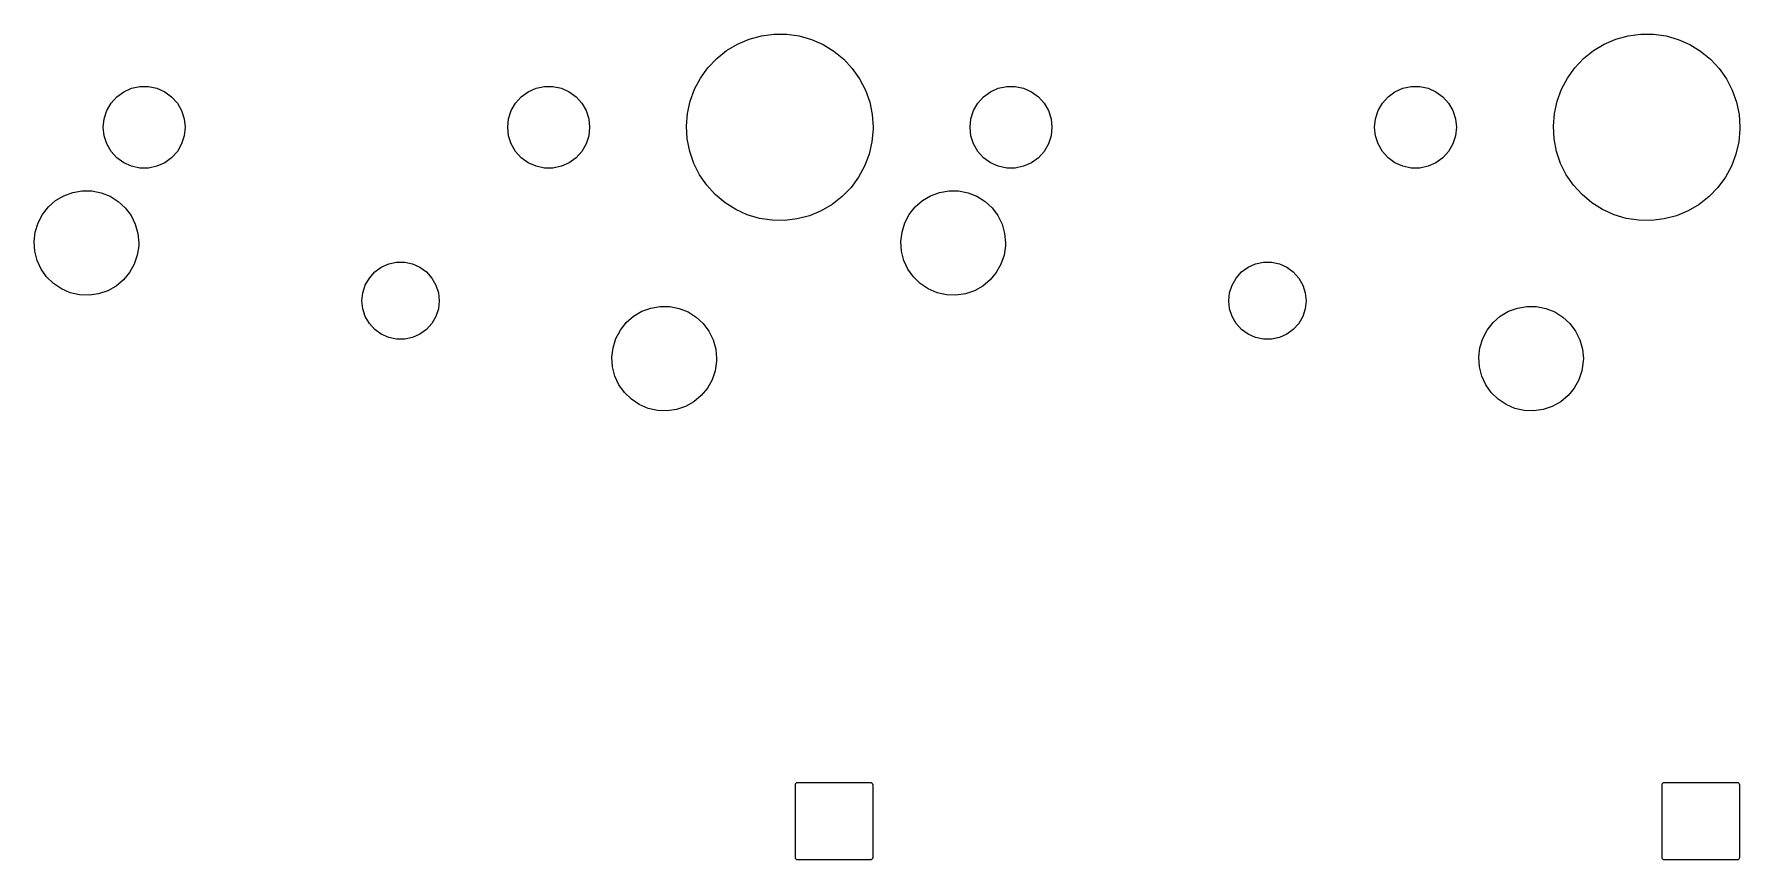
# Model space of a CAD drawing. Extents: x -119 to 120, y -47 to 51.
# Drawn here: x -83.06 to -45.58, y -16.09 to 2.05 of the extents above; entities that cross this region are included whole.
import ezdxf

# ---------------------------------------------------------------- set-up
doc = ezdxf.new("R2010")
doc.units = 0
doc.layers.add('BLACK', color=7, linetype='CONTINUOUS')

msp = doc.modelspace()

# ---------------------------------------------------------------- linework, layer by layer
at = {"layer": 'BLACK', "linetype": 'CONTINUOUS'}
for p, q in [((-67.6057, 1.82656), (-67.3492, 1.93597)), ((-67.3492, 1.93597), (-67.0802, 2.00956)), ((-67.0802, 2.00956), (-66.8037, 2.04595)), ((-66.8037, 2.04595), (-66.5249, 2.04449)), ((-66.5249, 2.04449), (-66.2488, 2.0052)), ((-66.2488, 2.0052), (-65.9806, 1.92881)), ((-65.9806, 1.92881), (-65.7252, 1.81672)), ((-48.5557, 1.82656), (-48.2992, 1.93597)), ((-48.2992, 1.93597), (-48.0302, 2.00956)), ((-48.0302, 2.00956), (-47.7537, 2.04595)), ((-47.7537, 2.04595), (-47.4749, 2.04449)), ((-47.4749, 2.04449), (-47.1988, 2.0052)), ((-47.1988, 2.0052), (-46.9306, 1.92881)), ((-46.9306, 1.92881), (-46.6752, 1.81672)), ((-68.2546, 1.30672), (-68.0626, 1.509)), ((-68.0626, 1.509), (-67.845, 1.68336)), ((-67.845, 1.68336), (-67.6057, 1.82656)), ((-65.7252, 1.81672), (-65.4875, 1.67101)), ((-65.4875, 1.67101), (-65.2717, 1.49439)), ((-49.2046, 1.30672), (-49.0126, 1.509)), ((-49.0126, 1.509), (-48.795, 1.68336)), ((-48.795, 1.68336), (-48.5557, 1.82656)), ((-46.6752, 1.81672), (-46.4375, 1.67101)), ((-46.4375, 1.67101), (-46.2217, 1.49439)), ((-68.4173, 1.08026), (-68.2546, 1.30672)), ((-65.2717, 1.49439), (-65.0819, 1.29011)), ((-65.0819, 1.29011), (-64.9215, 1.06195)), ((-49.3673, 1.08026), (-49.2046, 1.30672)), ((-46.2217, 1.49439), (-46.0319, 1.29011)), ((-46.0319, 1.29011), (-45.8715, 1.06195)), ((-81.2472, 0.66883), (-81.095, 0.779423)), ((-81.095, 0.779423), (-80.9231, 0.855951)), ((-80.9231, 0.855951), (-80.7391, 0.89507)), ((-80.7391, 0.89507), (-80.5509, 0.89507)), ((-80.5509, 0.89507), (-80.3669, 0.855951)), ((-80.3669, 0.855951), (-80.195, 0.779423)), ((-80.195, 0.779423), (-80.0428, 0.66883)), ((-72.3572, 0.66883), (-72.205, 0.779423)), ((-72.205, 0.779423), (-72.0331, 0.855951)), ((-72.0331, 0.855951), (-71.8491, 0.89507)), ((-71.8491, 0.89507), (-71.6609, 0.89507)), ((-71.6609, 0.89507), (-71.4769, 0.855951)), ((-71.4769, 0.855951), (-71.305, 0.779423)), ((-71.305, 0.779423), (-71.1528, 0.66883)), ((-68.6436, 0.571932), (-68.5478, 0.83381)), ((-68.5478, 0.83381), (-68.4173, 1.08026)), ((-64.9215, 1.06195), (-64.7936, 0.814153)), ((-64.7936, 0.814153), (-64.7005, 0.551286)), ((-62.1972, 0.66883), (-62.045, 0.779423)), ((-62.045, 0.779423), (-61.8731, 0.855951)), ((-61.8731, 0.855951), (-61.6891, 0.89507)), ((-61.6891, 0.89507), (-61.5009, 0.89507)), ((-61.5009, 0.89507), (-61.3169, 0.855951)), ((-61.3169, 0.855951), (-61.145, 0.779423)), ((-61.145, 0.779423), (-60.9928, 0.66883)), ((-53.3072, 0.66883), (-53.155, 0.779423)), ((-53.155, 0.779423), (-52.9831, 0.855951)), ((-52.9831, 0.855951), (-52.7991, 0.89507)), ((-52.7991, 0.89507), (-52.6109, 0.89507)), ((-52.6109, 0.89507), (-52.4269, 0.855951)), ((-52.4269, 0.855951), (-52.255, 0.779423)), ((-52.255, 0.779423), (-52.1028, 0.66883)), ((-49.5936, 0.571932), (-49.4978, 0.83381)), ((-49.4978, 0.83381), (-49.3673, 1.08026)), ((-45.8715, 1.06195), (-45.7436, 0.814153)), ((-45.7436, 0.814153), (-45.6505, 0.551286)), ((-81.4672, 0.366063), (-81.3731, 0.529007)), ((-81.3731, 0.529007), (-81.2472, 0.66883)), ((-80.0428, 0.66883), (-79.9169, 0.529007)), ((-79.9169, 0.529007), (-79.8228, 0.366063)), ((-72.5772, 0.366063), (-72.4831, 0.529007)), ((-72.4831, 0.529007), (-72.3572, 0.66883)), ((-71.1528, 0.66883), (-71.0269, 0.529007)), ((-71.0269, 0.529007), (-70.9328, 0.366063)), ((-68.703, 0.29947), (-68.6436, 0.571932)), ((-64.7005, 0.551286), (-64.644, 0.278217)), ((-62.4172, 0.366063), (-62.3231, 0.529007)), ((-62.3231, 0.529007), (-62.1972, 0.66883)), ((-60.9928, 0.66883), (-60.8669, 0.529007)), ((-60.8669, 0.529007), (-60.7728, 0.366063)), ((-53.5272, 0.366063), (-53.4331, 0.529007)), ((-53.4331, 0.529007), (-53.3072, 0.66883)), ((-52.1028, 0.66883), (-51.9769, 0.529007)), ((-51.9769, 0.529007), (-51.8828, 0.366063)), ((-49.653, 0.29947), (-49.5936, 0.571932)), ((-45.6505, 0.551286), (-45.594, 0.278217)), ((-81.545, 0), (-81.5253, 0.187121)), ((-81.5253, -0.187121), (-81.545, 0)), ((-81.5253, 0.187121), (-81.4672, 0.366063)), ((-79.8228, 0.366063), (-79.7647, 0.187121)), ((-79.7647, 0.187121), (-79.745, 0)), ((-79.745, 0), (-79.7647, -0.187121)), ((-72.655, 0), (-72.6353, 0.187121)), ((-72.6353, -0.187121), (-72.655, 0)), ((-72.6353, 0.187121), (-72.5772, 0.366063)), ((-70.9328, 0.366063), (-70.8747, 0.187121)), ((-70.8747, 0.187121), (-70.855, 0)), ((-70.855, 0), (-70.8747, -0.187121)), ((-68.7249, 0.021467), (-68.703, 0.29947)), ((-68.7088, -0.256933), (-68.7249, 0.021467)), ((-64.644, 0.278217), (-64.625, 0)), ((-64.625, 0), (-64.6255, -0.042932)), ((-62.495, 0), (-62.4753, 0.187121)), ((-62.4753, -0.187121), (-62.495, 0)), ((-62.4753, 0.187121), (-62.4172, 0.366063)), ((-60.7728, 0.366063), (-60.7147, 0.187121)), ((-60.7147, 0.187121), (-60.695, 0)), ((-60.695, 0), (-60.7147, -0.187121)), ((-53.605, 0), (-53.5853, 0.187121)), ((-53.5853, -0.187121), (-53.605, 0)), ((-53.5853, 0.187121), (-53.5272, 0.366063)), ((-51.8828, 0.366063), (-51.8247, 0.187121)), ((-51.8247, 0.187121), (-51.805, 0)), ((-51.805, 0), (-51.8247, -0.187121)), ((-49.6749, 0.021467), (-49.653, 0.29947)), ((-49.6588, -0.256933), (-49.6749, 0.021467)), ((-45.594, 0.278217), (-45.575, 0)), ((-45.575, 0), (-45.5754, -0.042932)), ((-81.4672, -0.366063), (-81.5253, -0.187121)), ((-81.3731, -0.529007), (-81.4672, -0.366063)), ((-79.8228, -0.366063), (-79.9169, -0.529007)), ((-79.7647, -0.187121), (-79.8228, -0.366063)), ((-72.5772, -0.366063), (-72.6353, -0.187121)), ((-72.4831, -0.529007), (-72.5772, -0.366063)), ((-70.9328, -0.366063), (-71.0269, -0.529007)), ((-70.8747, -0.187121), (-70.9328, -0.366063)), ((-68.6551, -0.530579), (-68.7088, -0.256933)), ((-64.6502, -0.320691), (-64.7125, -0.592515)), ((-64.6255, -0.042932), (-64.6502, -0.320691)), ((-62.4172, -0.366063), (-62.4753, -0.187121)), ((-62.3231, -0.529007), (-62.4172, -0.366063)), ((-60.7728, -0.366063), (-60.8669, -0.529007)), ((-60.7147, -0.187121), (-60.7728, -0.366063)), ((-53.5272, -0.366063), (-53.5853, -0.187121)), ((-53.4331, -0.529007), (-53.5272, -0.366063)), ((-51.8828, -0.366063), (-51.9769, -0.529007)), ((-51.8247, -0.187121), (-51.8828, -0.366063)), ((-49.6051, -0.530579), (-49.6588, -0.256933)), ((-45.6002, -0.320691), (-45.6625, -0.592515)), ((-45.5754, -0.042932), (-45.6002, -0.320691)), ((-81.2472, -0.66883), (-81.3731, -0.529007)), ((-81.095, -0.779423), (-81.2472, -0.66883)), ((-80.0428, -0.66883), (-80.195, -0.779423)), ((-79.9169, -0.529007), (-80.0428, -0.66883)), ((-72.3572, -0.66883), (-72.4831, -0.529007)), ((-72.205, -0.779423), (-72.3572, -0.66883)), ((-71.1528, -0.66883), (-71.305, -0.779423)), ((-71.0269, -0.529007), (-71.1528, -0.66883)), ((-68.5648, -0.794407), (-68.6551, -0.530579)), ((-64.7125, -0.592515), (-64.8111, -0.853376)), ((-62.1972, -0.66883), (-62.3231, -0.529007)), ((-62.045, -0.779423), (-62.1972, -0.66883)), ((-60.9928, -0.66883), (-61.145, -0.779423)), ((-60.8669, -0.529007), (-60.9928, -0.66883)), ((-53.3072, -0.66883), (-53.4331, -0.529007)), ((-53.155, -0.779423), (-53.3072, -0.66883)), ((-52.1028, -0.66883), (-52.255, -0.779423)), ((-51.9769, -0.529007), (-52.1028, -0.66883)), ((-49.5148, -0.794407), (-49.6051, -0.530579)), ((-45.6625, -0.592515), (-45.7611, -0.853376)), ((-80.9231, -0.855951), (-81.095, -0.779423)), ((-80.7391, -0.89507), (-80.9231, -0.855951)), ((-80.5509, -0.89507), (-80.7391, -0.89507)), ((-80.3669, -0.855951), (-80.5509, -0.89507)), ((-80.195, -0.779423), (-80.3669, -0.855951)), ((-72.0331, -0.855951), (-72.205, -0.779423)), ((-71.8491, -0.89507), (-72.0331, -0.855951)), ((-71.6609, -0.89507), (-71.8491, -0.89507)), ((-71.4769, -0.855951), (-71.6609, -0.89507)), ((-71.305, -0.779423), (-71.4769, -0.855951)), ((-68.4395, -1.04353), (-68.5648, -0.794407)), ((-68.2816, -1.27335), (-68.4395, -1.04353)), ((-64.9441, -1.09844), (-65.1092, -1.32319)), ((-64.8111, -0.853376), (-64.9441, -1.09844)), ((-61.8731, -0.855951), (-62.045, -0.779423)), ((-61.6891, -0.89507), (-61.8731, -0.855951)), ((-61.5009, -0.89507), (-61.6891, -0.89507)), ((-61.3169, -0.855951), (-61.5009, -0.89507)), ((-61.145, -0.779423), (-61.3169, -0.855951)), ((-52.9831, -0.855951), (-53.155, -0.779423)), ((-52.7991, -0.89507), (-52.9831, -0.855951)), ((-52.6109, -0.89507), (-52.7991, -0.89507)), ((-52.4269, -0.855951), (-52.6109, -0.89507)), ((-52.255, -0.779423), (-52.4269, -0.855951)), ((-49.3895, -1.04353), (-49.5148, -0.794407)), ((-49.2316, -1.27335), (-49.3895, -1.04353)), ((-45.8941, -1.09844), (-46.0592, -1.32319)), ((-45.7611, -0.853376), (-45.8941, -1.09844)), ((-82.4101, -1.50203), (-82.2126, -1.42918)), ((-82.2126, -1.42918), (-82.0052, -1.39355)), ((-82.0052, -1.39355), (-81.7948, -1.3963)), ((-81.7948, -1.3963), (-81.5884, -1.43736)), ((-81.5884, -1.43736), (-81.3929, -1.51534)), ((-68.0939, -1.47961), (-68.2816, -1.27335)), ((-67.88, -1.65848), (-68.0939, -1.47961)), ((-65.1092, -1.32319), (-65.3033, -1.52345)), ((-63.3601, -1.50203), (-63.1626, -1.42918)), ((-63.1626, -1.42918), (-62.9552, -1.39355)), ((-62.9552, -1.39355), (-62.7448, -1.3963)), ((-62.7448, -1.3963), (-62.5384, -1.43736)), ((-62.5384, -1.43736), (-62.3429, -1.51534)), ((-49.0439, -1.47961), (-49.2316, -1.27335)), ((-48.83, -1.65848), (-49.0439, -1.47961)), ((-46.0592, -1.32319), (-46.2533, -1.52345)), ((-82.8795, -1.91366), (-82.7492, -1.74839)), ((-82.7492, -1.74839), (-82.591, -1.60963)), ((-82.591, -1.60963), (-82.4101, -1.50203)), ((-81.3929, -1.51534), (-81.2149, -1.62764)), ((-81.2149, -1.62764), (-81.0604, -1.7705)), ((-81.0604, -1.7705), (-80.9345, -1.93913)), ((-67.6437, -1.80667), (-67.88, -1.65848)), ((-67.3896, -1.92143), (-67.6437, -1.80667)), ((-65.7635, -1.83621), (-66.0211, -1.94293)), ((-65.5227, -1.69551), (-65.7635, -1.83621)), ((-65.3033, -1.52345), (-65.5227, -1.69551)), ((-63.8295, -1.91366), (-63.6992, -1.74839)), ((-63.6992, -1.74839), (-63.541, -1.60963)), ((-63.541, -1.60963), (-63.3601, -1.50203)), ((-62.3429, -1.51534), (-62.1649, -1.62764)), ((-62.1649, -1.62764), (-62.0104, -1.7705)), ((-62.0104, -1.7705), (-61.8845, -1.93913)), ((-48.5937, -1.80667), (-48.83, -1.65848)), ((-48.3396, -1.92143), (-48.5937, -1.80667)), ((-46.7135, -1.83621), (-46.9711, -1.94293)), ((-46.4727, -1.69551), (-46.7135, -1.83621)), ((-46.2533, -1.52345), (-46.4727, -1.69551)), ((-83.0399, -2.3009), (-82.9775, -2.09991)), ((-82.9775, -2.09991), (-82.8795, -1.91366)), ((-80.9345, -1.93913), (-80.8414, -2.12788)), ((-80.8414, -2.12788), (-80.7843, -2.33043)), ((-67.1222, -2.00063), (-67.3896, -1.92143)), ((-66.8465, -2.04281), (-67.1222, -2.00063)), ((-66.5677, -2.04719), (-66.8465, -2.04281)), ((-66.2909, -2.01369), (-66.5677, -2.04719)), ((-66.0211, -1.94293), (-66.2909, -2.01369)), ((-63.9899, -2.3009), (-63.9275, -2.09991)), ((-63.9275, -2.09991), (-63.8295, -1.91366)), ((-61.8845, -1.93913), (-61.7914, -2.12788)), ((-61.7914, -2.12788), (-61.7343, -2.33043)), ((-48.0722, -2.00063), (-48.3396, -1.92143)), ((-47.7965, -2.04281), (-48.0722, -2.00063)), ((-47.5177, -2.04719), (-47.7965, -2.04281)), ((-47.2409, -2.01369), (-47.5177, -2.04719)), ((-46.9711, -1.94293), (-47.2409, -2.01369)), ((-83.0646, -2.5099), (-83.0399, -2.3009)), ((-83.0508, -2.7199), (-83.0646, -2.5099)), ((-80.7666, -2.60019), (-80.7968, -2.80846)), ((-80.7843, -2.33043), (-80.765, -2.54)), ((-80.765, -2.54), (-80.7666, -2.60019)), ((-64.0146, -2.5099), (-63.9899, -2.3009)), ((-64.0008, -2.7199), (-64.0146, -2.5099)), ((-61.7166, -2.60019), (-61.7468, -2.80846)), ((-61.7343, -2.33043), (-61.715, -2.54)), ((-61.715, -2.54), (-61.7166, -2.60019)), ((-82.999, -2.92388), (-83.0508, -2.7199)), ((-82.9109, -3.115), (-82.999, -2.92388)), ((-80.7968, -2.80846), (-80.8644, -3.00775)), ((-75.272, -3.0016), (-75.0982, -2.96466)), ((-75.0982, -2.96466), (-74.9205, -2.96466)), ((-74.9205, -2.96466), (-74.7467, -3.0016)), ((-63.949, -2.92388), (-64.0008, -2.7199)), ((-63.8609, -3.115), (-63.949, -2.92388)), ((-61.7468, -2.80846), (-61.8144, -3.00775)), ((-56.222, -3.0016), (-56.0482, -2.96466)), ((-56.0482, -2.96466), (-55.8705, -2.96466)), ((-55.8705, -2.96466), (-55.6967, -3.0016)), ((-82.7895, -3.28686), (-82.9109, -3.115)), ((-82.6387, -3.43372), (-82.7895, -3.28686)), ((-81.1018, -3.35317), (-81.2636, -3.48774)), ((-80.9673, -3.19137), (-81.1018, -3.35317)), ((-80.8644, -3.00775), (-80.9673, -3.19137)), ((-75.7859, -3.46427), (-75.697, -3.31038)), ((-75.697, -3.31038), (-75.5781, -3.17833)), ((-75.5781, -3.17833), (-75.4344, -3.07388)), ((-75.4344, -3.07388), (-75.272, -3.0016)), ((-74.7467, -3.0016), (-74.5844, -3.07388)), ((-74.5844, -3.07388), (-74.4406, -3.17833)), ((-74.4406, -3.17833), (-74.3217, -3.31038)), ((-74.3217, -3.31038), (-74.2329, -3.46427)), ((-63.7395, -3.28686), (-63.8609, -3.115)), ((-63.5887, -3.43372), (-63.7395, -3.28686)), ((-62.0518, -3.35317), (-62.2136, -3.48774)), ((-61.9173, -3.19137), (-62.0518, -3.35317)), ((-61.8144, -3.00775), (-61.9173, -3.19137)), ((-56.7359, -3.46427), (-56.647, -3.31038)), ((-56.647, -3.31038), (-56.5281, -3.17833)), ((-56.5281, -3.17833), (-56.3844, -3.07388)), ((-56.3844, -3.07388), (-56.222, -3.0016)), ((-55.6967, -3.0016), (-55.5344, -3.07388)), ((-55.5344, -3.07388), (-55.3906, -3.17833)), ((-55.3906, -3.17833), (-55.2717, -3.31038)), ((-55.2717, -3.31038), (-55.1829, -3.46427)), ((-82.4637, -3.55064), (-82.6387, -3.43372)), ((-82.2704, -3.63372), (-82.4637, -3.55064)), ((-82.0651, -3.68016), (-82.2704, -3.63372)), ((-81.8548, -3.68842), (-82.0651, -3.68016)), ((-81.6465, -3.65822), (-81.8548, -3.68842)), ((-81.4473, -3.59058), (-81.6465, -3.65822)), ((-81.2636, -3.48774), (-81.4473, -3.59058)), ((-75.8594, -3.81), (-75.8408, -3.63327)), ((-75.8408, -3.63327), (-75.7859, -3.46427)), ((-74.2329, -3.46427), (-74.1779, -3.63327)), ((-74.1779, -3.63327), (-74.1594, -3.81)), ((-63.4137, -3.55064), (-63.5887, -3.43372)), ((-63.2204, -3.63372), (-63.4137, -3.55064)), ((-63.0151, -3.68016), (-63.2204, -3.63372)), ((-62.8048, -3.68842), (-63.0151, -3.68016)), ((-62.5965, -3.65822), (-62.8048, -3.68842)), ((-62.3973, -3.59058), (-62.5965, -3.65822)), ((-62.2136, -3.48774), (-62.3973, -3.59058)), ((-56.8094, -3.81), (-56.7908, -3.63327)), ((-56.7908, -3.63327), (-56.7359, -3.46427)), ((-55.1829, -3.46427), (-55.1279, -3.63327)), ((-55.1279, -3.63327), (-55.1094, -3.81)), ((-75.8408, -3.98672), (-75.8594, -3.81)), ((-75.7859, -4.15573), (-75.8408, -3.98672)), ((-74.1779, -3.98672), (-74.2329, -4.15573)), ((-74.1594, -3.81), (-74.1779, -3.98672)), ((-69.891, -4.14963), (-69.7101, -4.04203)), ((-69.7101, -4.04203), (-69.5126, -3.96918)), ((-69.5126, -3.96918), (-69.3052, -3.93354)), ((-69.3052, -3.93354), (-69.0948, -3.9363)), ((-69.0948, -3.9363), (-68.8884, -3.97736)), ((-68.8884, -3.97736), (-68.6929, -4.05534)), ((-68.6929, -4.05534), (-68.5149, -4.16764)), ((-56.7908, -3.98672), (-56.8094, -3.81)), ((-56.7359, -4.15573), (-56.7908, -3.98672)), ((-55.1279, -3.98672), (-55.1829, -4.15573)), ((-55.1094, -3.81), (-55.1279, -3.98672)), ((-50.841, -4.14963), (-50.6601, -4.04203)), ((-50.6601, -4.04203), (-50.4626, -3.96918)), ((-50.4626, -3.96918), (-50.2552, -3.93354)), ((-50.2552, -3.93354), (-50.0448, -3.9363)), ((-50.0448, -3.9363), (-49.8384, -3.97736)), ((-49.8384, -3.97736), (-49.6429, -4.05534)), ((-49.6429, -4.05534), (-49.4649, -4.16764)), ((-75.697, -4.30962), (-75.7859, -4.15573)), ((-75.5781, -4.44167), (-75.697, -4.30962)), ((-75.4344, -4.54612), (-75.5781, -4.44167)), ((-74.4406, -4.44167), (-74.5844, -4.54612)), ((-74.3217, -4.30962), (-74.4406, -4.44167)), ((-74.2329, -4.15573), (-74.3217, -4.30962)), ((-70.2775, -4.63991), (-70.1795, -4.45366)), ((-70.1795, -4.45366), (-70.0492, -4.28839)), ((-70.0492, -4.28839), (-69.891, -4.14963)), ((-68.5149, -4.16764), (-68.3604, -4.3105)), ((-68.3604, -4.3105), (-68.2345, -4.47913)), ((-68.2345, -4.47913), (-68.1414, -4.66788)), ((-56.647, -4.30962), (-56.7359, -4.15573)), ((-56.5281, -4.44167), (-56.647, -4.30962)), ((-56.3844, -4.54612), (-56.5281, -4.44167)), ((-55.3906, -4.44167), (-55.5344, -4.54612)), ((-55.2717, -4.30962), (-55.3906, -4.44167)), ((-55.1829, -4.15573), (-55.2717, -4.30962)), ((-51.2275, -4.63991), (-51.1295, -4.45366)), ((-51.1295, -4.45366), (-50.9992, -4.28839)), ((-50.9992, -4.28839), (-50.841, -4.14963)), ((-49.4649, -4.16764), (-49.3104, -4.3105)), ((-49.3104, -4.3105), (-49.1845, -4.47913)), ((-49.1845, -4.47913), (-49.0914, -4.66788)), ((-75.272, -4.6184), (-75.4344, -4.54612)), ((-75.0982, -4.65534), (-75.272, -4.6184)), ((-74.9205, -4.65534), (-75.0982, -4.65534)), ((-74.7467, -4.6184), (-74.9205, -4.65534)), ((-74.5844, -4.54612), (-74.7467, -4.6184)), ((-70.3646, -5.0499), (-70.3399, -4.8409)), ((-70.3399, -4.8409), (-70.2775, -4.63991)), ((-68.1414, -4.66788), (-68.0843, -4.87043)), ((-68.0843, -4.87043), (-68.065, -5.08)), ((-56.222, -4.6184), (-56.3844, -4.54612)), ((-56.0482, -4.65534), (-56.222, -4.6184)), ((-55.8705, -4.65534), (-56.0482, -4.65534)), ((-55.6967, -4.6184), (-55.8705, -4.65534)), ((-55.5344, -4.54612), (-55.6967, -4.6184)), ((-51.3146, -5.0499), (-51.2899, -4.8409)), ((-51.2899, -4.8409), (-51.2275, -4.63991)), ((-49.0914, -4.66788), (-49.0343, -4.87043)), ((-49.0343, -4.87043), (-49.015, -5.08)), ((-70.3508, -5.2599), (-70.3646, -5.0499)), ((-68.0666, -5.14019), (-68.0968, -5.34846)), ((-68.065, -5.08), (-68.0666, -5.14019)), ((-51.3008, -5.2599), (-51.3146, -5.0499)), ((-49.0166, -5.14019), (-49.0468, -5.34846)), ((-49.015, -5.08), (-49.0166, -5.14019)), ((-70.299, -5.46388), (-70.3508, -5.2599)), ((-70.2109, -5.655), (-70.299, -5.46388)), ((-68.1644, -5.54775), (-68.2673, -5.73137)), ((-68.0968, -5.34846), (-68.1644, -5.54775)), ((-51.249, -5.46388), (-51.3008, -5.2599)), ((-51.1609, -5.655), (-51.249, -5.46388)), ((-49.1144, -5.54775), (-49.2173, -5.73137)), ((-49.0468, -5.34846), (-49.1144, -5.54775)), ((-70.0895, -5.82686), (-70.2109, -5.655)), ((-69.9387, -5.97372), (-70.0895, -5.82686)), ((-69.7637, -6.09064), (-69.9387, -5.97372)), ((-68.4018, -5.89317), (-68.5636, -6.02774)), ((-68.2673, -5.73137), (-68.4018, -5.89317)), ((-51.0395, -5.82686), (-51.1609, -5.655)), ((-50.8887, -5.97372), (-51.0395, -5.82686)), ((-50.7137, -6.09064), (-50.8887, -5.97372)), ((-49.3518, -5.89317), (-49.5136, -6.02774)), ((-49.2173, -5.73137), (-49.3518, -5.89317)), ((-69.5704, -6.17371), (-69.7637, -6.09064)), ((-69.3651, -6.22016), (-69.5704, -6.17371)), ((-69.1548, -6.22842), (-69.3651, -6.22016)), ((-68.9465, -6.19822), (-69.1548, -6.22842)), ((-68.7473, -6.13058), (-68.9465, -6.19822)), ((-68.5636, -6.02774), (-68.7473, -6.13058)), ((-50.5204, -6.17371), (-50.7137, -6.09064)), ((-50.3151, -6.22016), (-50.5204, -6.17371)), ((-50.1048, -6.22842), (-50.3151, -6.22016)), ((-49.8965, -6.19822), (-50.1048, -6.22842)), ((-49.6973, -6.13058), (-49.8965, -6.19822)), ((-49.5136, -6.02774), (-49.6973, -6.13058)), ((-66.3344, -14.44), (-66.3306, -14.4209)), ((-66.3344, -16.04), (-66.3344, -14.44)), ((-66.3306, -14.4209), (-66.3197, -14.4046)), ((-66.3197, -14.4046), (-66.3035, -14.3938)), ((-66.3035, -14.3938), (-66.2844, -14.39)), ((-66.2844, -14.39), (-64.6844, -14.39)), ((-64.6844, -14.39), (-64.6652, -14.3938)), ((-64.6652, -14.3938), (-64.649, -14.4046)), ((-64.649, -14.4046), (-64.6382, -14.4209)), ((-64.6382, -14.4209), (-64.6344, -14.44)), ((-64.6344, -14.44), (-64.6344, -16.04)), ((-47.2844, -14.44), (-47.2806, -14.4209)), ((-47.2844, -16.04), (-47.2844, -14.44)), ((-47.2806, -14.4209), (-47.2697, -14.4046)), ((-47.2697, -14.4046), (-47.2535, -14.3938)), ((-47.2535, -14.3938), (-47.2344, -14.39)), ((-47.2344, -14.39), (-45.6344, -14.39)), ((-45.6344, -14.39), (-45.6152, -14.3938)), ((-45.6152, -14.3938), (-45.599, -14.4046)), ((-45.599, -14.4046), (-45.5882, -14.4209)), ((-45.5882, -14.4209), (-45.5844, -14.44)), ((-45.5844, -14.44), (-45.5844, -16.04)), ((-66.3306, -16.0591), (-66.3344, -16.04)), ((-66.3197, -16.0754), (-66.3306, -16.0591)), ((-66.3035, -16.0862), (-66.3197, -16.0754)), ((-66.2844, -16.09), (-66.3035, -16.0862)), ((-64.6844, -16.09), (-66.2844, -16.09)), ((-64.6652, -16.0862), (-64.6844, -16.09)), ((-64.649, -16.0754), (-64.6652, -16.0862)), ((-64.6382, -16.0591), (-64.649, -16.0754)), ((-64.6344, -16.04), (-64.6382, -16.0591)), ((-47.2806, -16.0591), (-47.2844, -16.04)), ((-47.2697, -16.0754), (-47.2806, -16.0591)), ((-47.2535, -16.0862), (-47.2697, -16.0754)), ((-47.2344, -16.09), (-47.2535, -16.0862)), ((-45.6344, -16.09), (-47.2344, -16.09)), ((-45.6152, -16.0862), (-45.6344, -16.09)), ((-45.599, -16.0754), (-45.6152, -16.0862)), ((-45.5882, -16.0591), (-45.599, -16.0754)), ((-45.5844, -16.04), (-45.5882, -16.0591))]:
    msp.add_line(p, q, dxfattribs=at)

doc.saveas('drawing.dxf')
